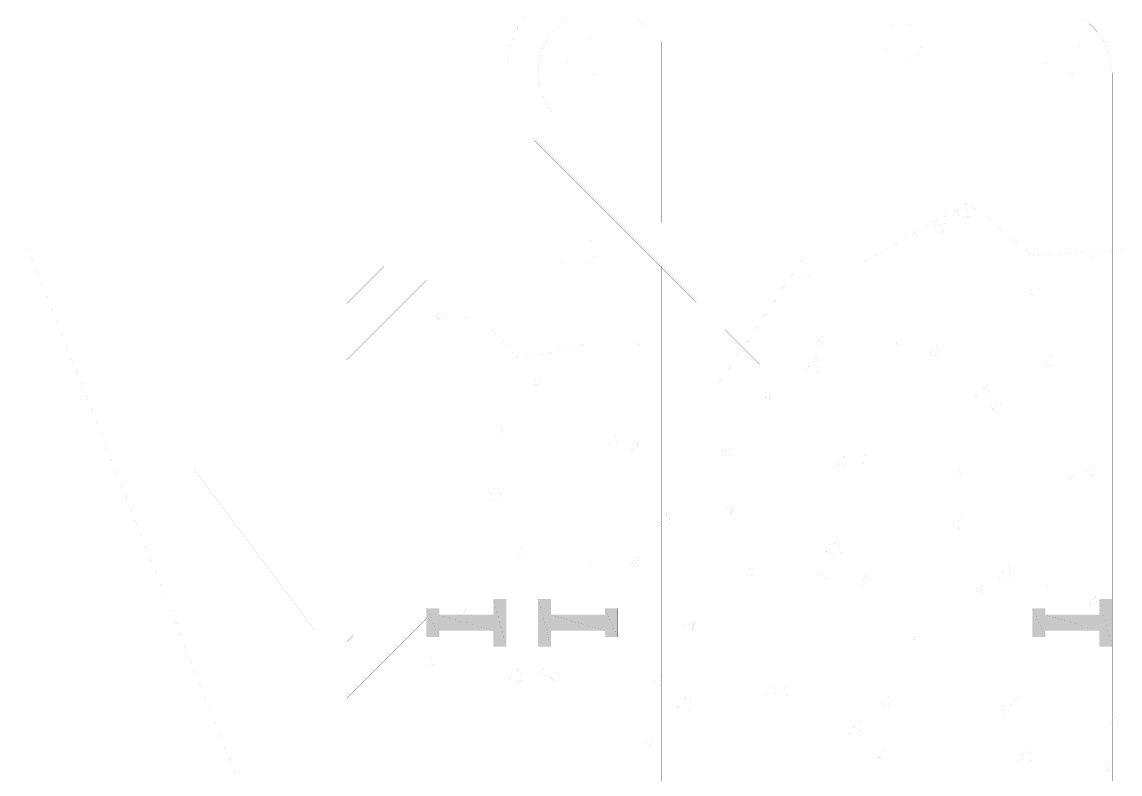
# Model space of a CAD drawing. Header units: millimetres. Extents: x -2171 to 1563, y -1758 to -1505.
# Drawn here: x 1351.681 to 1354.263, y -1613.73 to -1611.962 of the extents above; entities that cross this region are included whole.
import ezdxf

# ---------------------------------------------------------------- set-up
doc = ezdxf.new("R2010")
doc.units = ezdxf.units.MM
doc.layers.add('Tablet', color=7, linetype='Continuous', true_color=0x0180ff)

msp = doc.modelspace()

# ---------------------------------------------------------------- hatches: boundary and pattern name
at = {"layer": 'Tablet'}
for points in [[(1352.8197, -1613.431), (1352.7897, -1613.3185), (1352.7897, -1613.431)], [(1352.8197, -1613.3185), (1352.7897, -1613.3185), (1352.8197, -1613.431)], [(1352.9247, -1613.431), (1352.8947, -1613.3185), (1352.8947, -1613.431)], [(1352.9247, -1613.3185), (1352.8947, -1613.3185), (1352.9247, -1613.431)], [(1354.2447, -1613.431), (1354.2147, -1613.3185), (1354.2147, -1613.431)], [(1354.2447, -1613.3185), (1354.2147, -1613.3185), (1354.2447, -1613.431)], [(1352.6622, -1613.4085), (1352.6322, -1613.341), (1352.6322, -1613.4085)], [(1352.6622, -1613.341), (1352.6322, -1613.341), (1352.6622, -1613.4085)], [(1352.7897, -1613.3935), (1352.6622, -1613.356), (1352.6622, -1613.3935)], [(1352.7897, -1613.356), (1352.6622, -1613.356), (1352.7897, -1613.3935)], [(1353.0522, -1613.3935), (1352.9247, -1613.356), (1352.9247, -1613.3935)], [(1353.0522, -1613.356), (1352.9247, -1613.356), (1353.0522, -1613.3935)], [(1353.0822, -1613.4085), (1353.0522, -1613.341), (1353.0522, -1613.4085)], [(1353.0822, -1613.341), (1353.0522, -1613.341), (1353.0822, -1613.4085)], [(1354.0872, -1613.4085), (1354.0572, -1613.341), (1354.0572, -1613.4085)], [(1354.0872, -1613.341), (1354.0572, -1613.341), (1354.0872, -1613.4085)], [(1354.2147, -1613.3935), (1354.0872, -1613.356), (1354.0872, -1613.3935)], [(1354.2147, -1613.356), (1354.0872, -1613.356), (1354.2147, -1613.3935)]]:
    msp.add_hatch(color=1, dxfattribs=at).paths.add_polyline_path(points)

# ---------------------------------------------------------------- linework, layer by layer
at = {"layer": 'Tablet', "color": 1}
for points in [[(1353.1572, -1611.6685, 0.00006, 0.00006, 0), (1352.6322, -1611.6685, 0.00006, 0.00006, 0), (1352.6322, -1614.2935, 0.00006, 0.00006, 0), (1350.3822, -1614.2935, 0.00006, 0.00006, 0), (1350.3822, -1615.4185, 0.00006, 0.00006, 0), (1353.1572, -1615.4185, 0.00006, 0.00006, 0), (1353.6072, -1615.4185, 0.00006, 0.00006, 0), (1356.7572, -1615.4185, 0.00006, 0.00006, 0), (1356.7572, -1614.2935, 0.00006, 0.00006, 0), (1354.5072, -1614.2935, 0.00006, 0.00006, 0), (1354.5072, -1611.6685, 0.00006, 0.00006, 0), (1353.6072, -1611.6685, 0.00006, 0.00006, 0)], [(1352.8197, -1613.3185, 0.000075, 0.000075, 0), (1352.7897, -1613.3185, 0.000075, 0.000075, 0), (1352.8197, -1613.431, 0.000075, 0.000075, 0)], [(1352.9247, -1613.3185, 0.000075, 0.000075, 0), (1352.8947, -1613.3185, 0.000075, 0.000075, 0), (1352.9247, -1613.431, 0.000075, 0.000075, 0)], [(1354.2447, -1613.3185, 0.000075, 0.000075, 0), (1354.2147, -1613.3185, 0.000075, 0.000075, 0), (1354.2447, -1613.431, 0.000075, 0.000075, 0)], [(1352.6622, -1613.341, 0.000075, 0.000075, 0), (1352.6322, -1613.341, 0.000075, 0.000075, 0), (1352.6622, -1613.4085, 0.000075, 0.000075, 0)], [(1352.7897, -1613.356, 0.000075, 0.000075, 0), (1352.6622, -1613.356, 0.000075, 0.000075, 0), (1352.7897, -1613.3935, 0.000075, 0.000075, 0)], [(1353.0522, -1613.356, 0.000075, 0.000075, 0), (1352.9247, -1613.356, 0.000075, 0.000075, 0), (1353.0522, -1613.3935, 0.000075, 0.000075, 0)], [(1353.0822, -1613.341, 0.000075, 0.000075, 0), (1353.0522, -1613.341, 0.000075, 0.000075, 0), (1353.0822, -1613.4085, 0.000075, 0.000075, 0)], [(1354.0872, -1613.341, 0.000075, 0.000075, 0), (1354.0572, -1613.341, 0.000075, 0.000075, 0), (1354.0872, -1613.4085, 0.000075, 0.000075, 0)], [(1354.2147, -1613.356, 0.000075, 0.000075, 0), (1354.0872, -1613.356, 0.000075, 0.000075, 0), (1354.2147, -1613.3935, 0.000075, 0.000075, 0)]]:
    msp.add_lwpolyline(points, format="xyseb", dxfattribs=at)
for points in [[(1352.4447, -1614.2935, 0.00006, 0.00006, 0), (1352.4447, -1611.6685, 0.00006, 0.00006, 0), (1352.6322, -1611.6685, 0.00006, 0.00006, 0), (1352.6322, -1614.2935, 0.00006, 0.00006, 0)], [(1352.8197, -1613.431, 0.000075, 0.000075, 0), (1352.7897, -1613.3185, 0.000075, 0.000075, 0), (1352.7897, -1613.431, 0.000075, 0.000075, 0)], [(1352.9247, -1613.431, 0.000075, 0.000075, 0), (1352.8947, -1613.3185, 0.000075, 0.000075, 0), (1352.8947, -1613.431, 0.000075, 0.000075, 0)], [(1354.2447, -1613.431, 0.000075, 0.000075, 0), (1354.2147, -1613.3185, 0.000075, 0.000075, 0), (1354.2147, -1613.431, 0.000075, 0.000075, 0)], [(1352.6622, -1613.4085, 0.000075, 0.000075, 0), (1352.6322, -1613.341, 0.000075, 0.000075, 0), (1352.6322, -1613.4085, 0.000075, 0.000075, 0)], [(1352.7897, -1613.3935, 0.000075, 0.000075, 0), (1352.6622, -1613.356, 0.000075, 0.000075, 0), (1352.6622, -1613.3935, 0.000075, 0.000075, 0)], [(1353.0522, -1613.3935, 0.000075, 0.000075, 0), (1352.9247, -1613.356, 0.000075, 0.000075, 0), (1352.9247, -1613.3935, 0.000075, 0.000075, 0)], [(1353.0822, -1613.4085, 0.000075, 0.000075, 0), (1353.0522, -1613.341, 0.000075, 0.000075, 0), (1353.0522, -1613.4085, 0.000075, 0.000075, 0)], [(1354.0872, -1613.4085, 0.000075, 0.000075, 0), (1354.0572, -1613.341, 0.000075, 0.000075, 0), (1354.0572, -1613.4085, 0.000075, 0.000075, 0)], [(1354.2147, -1613.3935, 0.000075, 0.000075, 0), (1354.0872, -1613.356, 0.000075, 0.000075, 0), (1354.0872, -1613.3935, 0.000075, 0.000075, 0)]]:
    msp.add_lwpolyline(points, format="xyseb", close=True, dxfattribs=at)
at = {"layer": 'Tablet', "color": 9}
for points in [[(1352.6322, -1611.9063, 0.000045, 0.000045, 0), (1352.4447, -1612.0938, 0.000045, 0.000045, 0)], [(1352.6322, -1612.0389, 0.000045, 0.000045, 0), (1352.4447, -1612.2264, 0.000045, 0.000045, 0)], [(1352.6322, -1612.1715, 0.000045, 0.000045, 0), (1352.4447, -1612.359, 0.000045, 0.000045, 0)], [(1352.6322, -1612.3041, 0.000045, 0.000045, 0), (1352.4447, -1612.4916, 0.000045, 0.000045, 0)], [(1352.6322, -1612.4367, 0.000045, 0.000045, 0), (1352.4447, -1612.6242, 0.000045, 0.000045, 0)], [(1352.6322, -1612.5692, 0.000045, 0.000045, 0), (1352.4447, -1612.7567, 0.000045, 0.000045, 0)], [(1352.6322, -1612.7018, 0.000045, 0.000045, 0), (1352.4447, -1612.8893, 0.000045, 0.000045, 0)], [(1352.6322, -1612.8344, 0.000045, 0.000045, 0), (1352.4447, -1613.0219, 0.000045, 0.000045, 0)], [(1352.6322, -1612.967, 0.000045, 0.000045, 0), (1352.4447, -1613.1545, 0.000045, 0.000045, 0)], [(1352.6322, -1613.0996, 0.000045, 0.000045, 0), (1352.4447, -1613.2871, 0.000045, 0.000045, 0)], [(1352.6322, -1613.2322, 0.000045, 0.000045, 0), (1352.4447, -1613.4197, 0.000045, 0.000045, 0)], [(1352.6322, -1613.3647, 0.000045, 0.000045, 0), (1352.4447, -1613.5522, 0.000045, 0.000045, 0)], [(1352.6322, -1613.4973, 0.000045, 0.000045, 0), (1352.4447, -1613.6848, 0.000045, 0.000045, 0)], [(1352.6322, -1613.6299, 0.000045, 0.000045, 0), (1352.4447, -1613.8174, 0.000045, 0.000045, 0)]]:
    msp.add_lwpolyline(points, format="xyseb", dxfattribs=at)
at = {"layer": 'Tablet', "color": 7}
for points in [[(1352.8763, -1611.9318, 0.00006, 0.00006, 0), (1352.8521, -1611.9646, 0.00006, 0.00006, 0), (1352.8343, -1612.0012, 0.00006, 0.00006, 0), (1352.8234, -1612.0404, 0.00006, 0.00006, 0), (1352.8197, -1612.081, 0.00006, 0.00006, 0), (1352.8197, -1615.006, 0.00006, 0.00006, 0), (1352.8231, -1615.0451, 0.00006, 0.00006, 0), (1352.8333, -1615.0829, 0.00006, 0.00006, 0), (1352.8498, -1615.1185, 0.00006, 0.00006, 0), (1352.8723, -1615.1506, 0.00006, 0.00006, 0), (1352.9001, -1615.1783, 0.00006, 0.00006, 0), (1352.9322, -1615.2008, 0.00006, 0.00006, 0), (1352.9677, -1615.2174, 0.00006, 0.00006, 0), (1353.0056, -1615.2276, 0.00006, 0.00006, 0), (1353.0447, -1615.231, 0.00006, 0.00006, 0), (1354.0947, -1615.231, 0.00006, 0.00006, 0), (1354.1338, -1615.2276, 0.00006, 0.00006, 0), (1354.1716, -1615.2174, 0.00006, 0.00006, 0), (1354.2072, -1615.2008, 0.00006, 0.00006, 0), (1354.2393, -1615.1783, 0.00006, 0.00006, 0), (1354.267, -1615.1506, 0.00006, 0.00006, 0)], [(1353.128, -1611.9563, 0.00006, 0.00006, 0), (1353.1508, -1611.9749, 0.00006, 0.00006, 0), (1353.6811, -1612.5053, 0.00006, 0.00006, 0), (1353.7341, -1612.4522, 0.00006, 0.00006, 0), (1353.2038, -1611.9219, 0.00006, 0.00006, 0)], [(1353.5642, -1611.931, 0.00006, 0.00006, 0), (1353.5642, -1612.2823, 0.00006, 0.00006, 0)], [(1352.8947, -1615.006, 0.00006, 0.00006, 0), (1352.8947, -1612.081, 0.00006, 0.00006, 0), (1352.8976, -1612.0517, 0.00006, 0.00006, 0), (1352.9061, -1612.0236, 0.00006, 0.00006, 0), (1352.92, -1611.9977, 0.00006, 0.00006, 0), (1352.9386, -1611.9749, 0.00006, 0.00006, 0), (1352.9613, -1611.9563, 0.00006, 0.00006, 0)], [(1354.1697, -1611.9511, 0.00006, 0.00006, 0), (1354.1911, -1611.9661, 0.00006, 0.00006, 0), (1354.2096, -1611.9846, 0.00006, 0.00006, 0), (1354.2246, -1612.006, 0.00006, 0.00006, 0), (1354.2356, -1612.0297, 0.00006, 0.00006, 0), (1354.2424, -1612.0549, 0.00006, 0.00006, 0), (1354.2447, -1612.081, 0.00006, 0.00006, 0), (1354.2447, -1615.006, 0.00006, 0.00006, 0)], [(1353.1572, -1613.8177, 0.00006, 0.00006, 0), (1353.1572, -1612.5084, 0.00006, 0.00006, 0), (1353.4159, -1612.7672, 0.00006, 0.00006, 0), (1353.4689, -1612.7141, 0.00006, 0.00006, 0), (1353.1572, -1612.4024, 0.00006, 0.00006, 0), (1353.1572, -1611.9781, 0.00006, 0.00006, 0), (1353.6072, -1612.4281, 0.00006, 0.00006, 0), (1353.6072, -1613.8177, 0.00006, 0.00006, 0)], [(1353.1572, -1612.4056, 0.00006, 0.00006, 0), (1353.1572, -1611.9814, 0.00006, 0.00006, 0)], [(1353.1849, -1612.4334, 0.00006, 0.00006, 0), (1353.1849, -1612.0091, 0.00006, 0.00006, 0)], [(1353.2322, -1612.4774, 0.00006, 0.00006, 0), (1353.2322, -1612.0531, 0.00006, 0.00006, 0)], [(1352.8856, -1612.2401, 0.00006, 0.00006, 0), (1353.4159, -1612.7704, 0.00006, 0.00006, 0), (1353.4689, -1612.7174, 0.00006, 0.00006, 0), (1352.9386, -1612.1871, 0.00006, 0.00006, 0), (1352.9233, -1612.1692, 0.00006, 0.00006, 0), (1352.911, -1612.1491, 0.00006, 0.00006, 0), (1352.902, -1612.1273, 0.00006, 0.00006, 0), (1352.8965, -1612.1045, 0.00006, 0.00006, 0), (1352.8947, -1612.081, 0.00006, 0.00006, 0), (1352.8947, -1612.2492, 0.00006, 0.00006, 0)], [(1353.5642, -1612.3851, 0.00006, 0.00006, 0), (1353.5642, -1613.7089, 0.00006, 0.00006, 0)], [(1353.3822, -1614, 0.00006, 0.00006, 0), (1353.3672, -1614, 0.00006, 0.00006, 0), (1353.3355, -1613.9972, 0.00006, 0.00006, 0), (1353.3049, -1613.989, 0.00006, 0.00006, 0), (1353.2761, -1613.9756, 0.00006, 0.00006, 0), (1353.25, -1613.9573, 0.00006, 0.00006, 0), (1353.2276, -1613.9349, 0.00006, 0.00006, 0), (1353.2094, -1613.9089, 0.00006, 0.00006, 0), (1353.1959, -1613.8801, 0.00006, 0.00006, 0), (1353.1877, -1613.8494, 0.00006, 0.00006, 0), (1353.1849, -1613.8177, 0.00006, 0.00006, 0), (1353.1849, -1612.5362, 0.00006, 0.00006, 0)], [(1353.3822, -1613.9527, 0.00006, 0.00006, 0), (1353.3672, -1613.9527, 0.00006, 0.00006, 0), (1353.3408, -1613.9501, 0.00006, 0.00006, 0), (1353.3155, -1613.9425, 0.00006, 0.00006, 0), (1353.2922, -1613.93, 0.00006, 0.00006, 0), (1353.2717, -1613.9132, 0.00006, 0.00006, 0), (1353.2549, -1613.8927, 0.00006, 0.00006, 0), (1353.2425, -1613.8694, 0.00006, 0.00006, 0), (1353.2348, -1613.8441, 0.00006, 0.00006, 0), (1353.2322, -1613.8177, 0.00006, 0.00006, 0), (1353.2322, -1612.5834, 0.00006, 0.00006, 0)], [(1352.7897, -1613.341, 0.00006, 0.00006, 0), (1352.6622, -1613.341, 0.00006, 0.00006, 0)], [(1352.9247, -1613.341, 0.00006, 0.00006, 0), (1353.0522, -1613.341, 0.00006, 0.00006, 0)], [(1354.2147, -1613.341, 0.00006, 0.00006, 0), (1354.0872, -1613.341, 0.00006, 0.00006, 0)], [(1352.7897, -1613.4085, 0.00006, 0.00006, 0), (1352.6622, -1613.4085, 0.00006, 0.00006, 0)], [(1352.9247, -1613.4085, 0.00006, 0.00006, 0), (1353.0522, -1613.4085, 0.00006, 0.00006, 0)], [(1354.2147, -1613.4085, 0.00006, 0.00006, 0), (1354.0872, -1613.4085, 0.00006, 0.00006, 0)]]:
    msp.add_lwpolyline(points, format="xyseb", dxfattribs=at)
for points in [[(1353.2129, -1611.9277, 0.00006, 0.00006, 0), (1353.6072, -1611.9277, 0.00006, 0.00006, 0), (1353.6072, -1612.322, 0.00006, 0.00006, 0)], [(1353.7065, -1612.0078, 0.000009, 0.000009, 0), (1353.7073, -1611.9991, 0.000009, 0.000009, 0), (1353.7099, -1611.9906, 0.000009, 0.000009, 0), (1353.7141, -1611.9828, 0.000009, 0.000009, 0), (1353.7197, -1611.976, 0.000009, 0.000009, 0), (1353.7265, -1611.9704, 0.000009, 0.000009, 0), (1353.7343, -1611.9663, 0.000009, 0.000009, 0), (1353.7427, -1611.9637, 0.000009, 0.000009, 0), (1353.7515, -1611.9628, 0.000009, 0.000009, 0), (1353.7603, -1611.9637, 0.000009, 0.000009, 0), (1353.7687, -1611.9663, 0.000009, 0.000009, 0), (1353.7765, -1611.9704, 0.000009, 0.000009, 0), (1353.7833, -1611.976, 0.000009, 0.000009, 0), (1353.7889, -1611.9828, 0.000009, 0.000009, 0), (1353.7931, -1611.9906, 0.000009, 0.000009, 0), (1353.7956, -1611.9991, 0.000009, 0.000009, 0), (1353.7965, -1612.0078, 0.000009, 0.000009, 0), (1353.7956, -1612.0166, 0.000009, 0.000009, 0), (1353.7931, -1612.0251, 0.000009, 0.000009, 0), (1353.7889, -1612.0328, 0.000009, 0.000009, 0), (1353.7833, -1612.0397, 0.000009, 0.000009, 0), (1353.7765, -1612.0453, 0.000009, 0.000009, 0), (1353.7687, -1612.0494, 0.000009, 0.000009, 0), (1353.7603, -1612.052, 0.000009, 0.000009, 0), (1353.7515, -1612.0528, 0.000009, 0.000009, 0), (1353.7427, -1612.052, 0.000009, 0.000009, 0), (1353.7343, -1612.0494, 0.000009, 0.000009, 0), (1353.7265, -1612.0453, 0.000009, 0.000009, 0), (1353.7197, -1612.0397, 0.000009, 0.000009, 0), (1353.7141, -1612.0328, 0.000009, 0.000009, 0), (1353.7099, -1612.0251, 0.000009, 0.000009, 0), (1353.7073, -1612.0166, 0.000009, 0.000009, 0), (1353.7065, -1612.0078, 0.000009, 0.000009, 0)], [(1352.9622, -1612.0435, 0.000009, 0.000009, 0), (1352.963, -1612.0347, 0.000009, 0.000009, 0), (1352.9656, -1612.0263, 0.000009, 0.000009, 0), (1352.9698, -1612.0185, 0.000009, 0.000009, 0), (1352.9754, -1612.0117, 0.000009, 0.000009, 0), (1352.9822, -1612.0061, 0.000009, 0.000009, 0), (1352.99, -1612.0019, 0.000009, 0.000009, 0), (1352.9984, -1611.9994, 0.000009, 0.000009, 0), (1353.0072, -1611.9985, 0.000009, 0.000009, 0), (1353.016, -1611.9994, 0.000009, 0.000009, 0), (1353.0244, -1612.0019, 0.000009, 0.000009, 0), (1353.0322, -1612.0061, 0.000009, 0.000009, 0), (1353.039, -1612.0117, 0.000009, 0.000009, 0), (1353.0446, -1612.0185, 0.000009, 0.000009, 0), (1353.0488, -1612.0263, 0.000009, 0.000009, 0), (1353.0513, -1612.0347, 0.000009, 0.000009, 0), (1353.0522, -1612.0435, 0.000009, 0.000009, 0), (1353.0513, -1612.0523, 0.000009, 0.000009, 0), (1353.0488, -1612.0607, 0.000009, 0.000009, 0), (1353.0446, -1612.0685, 0.000009, 0.000009, 0), (1353.039, -1612.0753, 0.000009, 0.000009, 0), (1353.0322, -1612.0809, 0.000009, 0.000009, 0), (1353.0244, -1612.0851, 0.000009, 0.000009, 0), (1353.016, -1612.0876, 0.000009, 0.000009, 0), (1353.0072, -1612.0885, 0.000009, 0.000009, 0), (1352.9984, -1612.0876, 0.000009, 0.000009, 0), (1352.99, -1612.0851, 0.000009, 0.000009, 0), (1352.9822, -1612.0809, 0.000009, 0.000009, 0), (1352.9754, -1612.0753, 0.000009, 0.000009, 0), (1352.9698, -1612.0685, 0.000009, 0.000009, 0), (1352.9656, -1612.0607, 0.000009, 0.000009, 0), (1352.963, -1612.0523, 0.000009, 0.000009, 0), (1352.9622, -1612.0435, 0.000009, 0.000009, 0)], [(1354.0872, -1612.0435, 0.000009, 0.000009, 0), (1354.088, -1612.0347, 0.000009, 0.000009, 0), (1354.0906, -1612.0263, 0.000009, 0.000009, 0), (1354.0948, -1612.0185, 0.000009, 0.000009, 0), (1354.1004, -1612.0117, 0.000009, 0.000009, 0), (1354.1072, -1612.0061, 0.000009, 0.000009, 0), (1354.115, -1612.0019, 0.000009, 0.000009, 0), (1354.1234, -1611.9994, 0.000009, 0.000009, 0), (1354.1322, -1611.9985, 0.000009, 0.000009, 0), (1354.141, -1611.9994, 0.000009, 0.000009, 0), (1354.1494, -1612.0019, 0.000009, 0.000009, 0), (1354.1572, -1612.0061, 0.000009, 0.000009, 0), (1354.164, -1612.0117, 0.000009, 0.000009, 0), (1354.1696, -1612.0185, 0.000009, 0.000009, 0), (1354.1738, -1612.0263, 0.000009, 0.000009, 0), (1354.1763, -1612.0347, 0.000009, 0.000009, 0), (1354.1772, -1612.0435, 0.000009, 0.000009, 0), (1354.1763, -1612.0523, 0.000009, 0.000009, 0), (1354.1738, -1612.0607, 0.000009, 0.000009, 0), (1354.1696, -1612.0685, 0.000009, 0.000009, 0), (1354.164, -1612.0753, 0.000009, 0.000009, 0), (1354.1572, -1612.0809, 0.000009, 0.000009, 0), (1354.1494, -1612.0851, 0.000009, 0.000009, 0), (1354.141, -1612.0876, 0.000009, 0.000009, 0), (1354.1322, -1612.0885, 0.000009, 0.000009, 0), (1354.1234, -1612.0876, 0.000009, 0.000009, 0), (1354.115, -1612.0851, 0.000009, 0.000009, 0), (1354.1072, -1612.0809, 0.000009, 0.000009, 0), (1354.1004, -1612.0753, 0.000009, 0.000009, 0), (1354.0948, -1612.0685, 0.000009, 0.000009, 0), (1354.0906, -1612.0607, 0.000009, 0.000009, 0), (1354.088, -1612.0523, 0.000009, 0.000009, 0), (1354.0872, -1612.0435, 0.000009, 0.000009, 0)], [(1352.9372, -1612.4975, 0.000009, 0.000009, 0), (1352.9381, -1612.4888, 0.000009, 0.000009, 0), (1352.9407, -1612.4803, 0.000009, 0.000009, 0), (1352.9448, -1612.4725, 0.000009, 0.000009, 0), (1352.9504, -1612.4657, 0.000009, 0.000009, 0), (1352.9572, -1612.4601, 0.000009, 0.000009, 0), (1352.965, -1612.456, 0.000009, 0.000009, 0), (1352.9735, -1612.4534, 0.000009, 0.000009, 0), (1352.9822, -1612.4525, 0.000009, 0.000009, 0), (1352.991, -1612.4534, 0.000009, 0.000009, 0), (1352.9995, -1612.456, 0.000009, 0.000009, 0), (1353.0072, -1612.4601, 0.000009, 0.000009, 0), (1353.0141, -1612.4657, 0.000009, 0.000009, 0), (1353.0197, -1612.4725, 0.000009, 0.000009, 0), (1353.0238, -1612.4803, 0.000009, 0.000009, 0), (1353.0264, -1612.4888, 0.000009, 0.000009, 0), (1353.0272, -1612.4975, 0.000009, 0.000009, 0), (1353.0264, -1612.5063, 0.000009, 0.000009, 0), (1353.0238, -1612.5148, 0.000009, 0.000009, 0), (1353.0197, -1612.5225, 0.000009, 0.000009, 0), (1353.0141, -1612.5294, 0.000009, 0.000009, 0), (1353.0072, -1612.535, 0.000009, 0.000009, 0), (1352.9995, -1612.5391, 0.000009, 0.000009, 0), (1352.991, -1612.5417, 0.000009, 0.000009, 0), (1352.9822, -1612.5425, 0.000009, 0.000009, 0), (1352.9735, -1612.5417, 0.000009, 0.000009, 0), (1352.965, -1612.5391, 0.000009, 0.000009, 0), (1352.9572, -1612.535, 0.000009, 0.000009, 0), (1352.9504, -1612.5294, 0.000009, 0.000009, 0), (1352.9448, -1612.5225, 0.000009, 0.000009, 0), (1352.9407, -1612.5148, 0.000009, 0.000009, 0), (1352.9381, -1612.5063, 0.000009, 0.000009, 0), (1352.9372, -1612.4975, 0.000009, 0.000009, 0)], [(1354.1094, -1612.4975, 0.000009, 0.000009, 0), (1354.1102, -1612.4888, 0.000009, 0.000009, 0), (1354.1128, -1612.4803, 0.000009, 0.000009, 0), (1354.1169, -1612.4725, 0.000009, 0.000009, 0), (1354.1225, -1612.4657, 0.000009, 0.000009, 0), (1354.1294, -1612.4601, 0.000009, 0.000009, 0), (1354.1371, -1612.456, 0.000009, 0.000009, 0), (1354.1456, -1612.4534, 0.000009, 0.000009, 0), (1354.1544, -1612.4525, 0.000009, 0.000009, 0), (1354.1631, -1612.4534, 0.000009, 0.000009, 0), (1354.1716, -1612.456, 0.000009, 0.000009, 0), (1354.1794, -1612.4601, 0.000009, 0.000009, 0), (1354.1862, -1612.4657, 0.000009, 0.000009, 0), (1354.1918, -1612.4725, 0.000009, 0.000009, 0), (1354.1959, -1612.4803, 0.000009, 0.000009, 0), (1354.1985, -1612.4888, 0.000009, 0.000009, 0), (1354.1994, -1612.4975, 0.000009, 0.000009, 0), (1354.1985, -1612.5063, 0.000009, 0.000009, 0), (1354.1959, -1612.5148, 0.000009, 0.000009, 0), (1354.1918, -1612.5225, 0.000009, 0.000009, 0), (1354.1862, -1612.5294, 0.000009, 0.000009, 0), (1354.1794, -1612.535, 0.000009, 0.000009, 0), (1354.1716, -1612.5391, 0.000009, 0.000009, 0), (1354.1631, -1612.5417, 0.000009, 0.000009, 0), (1354.1544, -1612.5425, 0.000009, 0.000009, 0), (1354.1456, -1612.5417, 0.000009, 0.000009, 0), (1354.1371, -1612.5391, 0.000009, 0.000009, 0), (1354.1294, -1612.535, 0.000009, 0.000009, 0), (1354.1225, -1612.5294, 0.000009, 0.000009, 0), (1354.1169, -1612.5225, 0.000009, 0.000009, 0), (1354.1128, -1612.5148, 0.000009, 0.000009, 0), (1354.1102, -1612.5063, 0.000009, 0.000009, 0), (1354.1094, -1612.4975, 0.000009, 0.000009, 0)], [(1352.7897, -1613.3185, 0.00006, 0.00006, 0), (1352.7897, -1613.356, 0.00006, 0.00006, 0), (1352.6622, -1613.356, 0.00006, 0.00006, 0), (1352.6622, -1613.341, 0.00006, 0.00006, 0), (1352.6322, -1613.341, 0.00006, 0.00006, 0), (1352.6322, -1613.4085, 0.00006, 0.00006, 0), (1352.6622, -1613.4085, 0.00006, 0.00006, 0), (1352.6622, -1613.3935, 0.00006, 0.00006, 0), (1352.7897, -1613.3935, 0.00006, 0.00006, 0), (1352.7897, -1613.431, 0.00006, 0.00006, 0), (1352.8197, -1613.431, 0.00006, 0.00006, 0), (1352.8197, -1613.3185, 0.00006, 0.00006, 0)], [(1352.9247, -1613.3185, 0.00006, 0.00006, 0), (1352.9247, -1613.356, 0.00006, 0.00006, 0), (1353.0522, -1613.356, 0.00006, 0.00006, 0), (1353.0522, -1613.341, 0.00006, 0.00006, 0), (1353.0822, -1613.341, 0.00006, 0.00006, 0), (1353.0822, -1613.4085, 0.00006, 0.00006, 0), (1353.0522, -1613.4085, 0.00006, 0.00006, 0), (1353.0522, -1613.3935, 0.00006, 0.00006, 0), (1352.9247, -1613.3935, 0.00006, 0.00006, 0), (1352.9247, -1613.431, 0.00006, 0.00006, 0), (1352.8947, -1613.431, 0.00006, 0.00006, 0), (1352.8947, -1613.3185, 0.00006, 0.00006, 0)], [(1354.2147, -1613.3185, 0.00006, 0.00006, 0), (1354.2147, -1613.356, 0.00006, 0.00006, 0), (1354.0872, -1613.356, 0.00006, 0.00006, 0), (1354.0872, -1613.341, 0.00006, 0.00006, 0), (1354.0572, -1613.341, 0.00006, 0.00006, 0), (1354.0572, -1613.4085, 0.00006, 0.00006, 0), (1354.0872, -1613.4085, 0.00006, 0.00006, 0), (1354.0872, -1613.3935, 0.00006, 0.00006, 0), (1354.2147, -1613.3935, 0.00006, 0.00006, 0), (1354.2147, -1613.431, 0.00006, 0.00006, 0), (1354.2447, -1613.431, 0.00006, 0.00006, 0), (1354.2447, -1613.3185, 0.00006, 0.00006, 0)]]:
    msp.add_lwpolyline(points, format="xyseb", close=True, dxfattribs=at)
at = {"layer": 'Tablet', "color": 8}
for points in [[(1354.2822, -1612.4977, 0.000045, 0.000045, 0), (1354.0572, -1612.5121, 0.000045, 0.000045, 0), (1353.9072, -1612.3865, 0.000045, 0.000045, 0), (1353.6447, -1612.5352, 0.000045, 0.000045, 0), (1353.5322, -1612.4977, 0.000045, 0.000045, 0), (1353.3072, -1612.831, 0.000045, 0.000045, 0), (1353.0822, -1612.681, 0.000045, 0.000045, 0), (1353.0072, -1612.7185, 0.000045, 0.000045, 0), (1352.8506, -1612.756, 0.000045, 0.000045, 0), (1352.7822, -1612.681, 0.000045, 0.000045, 0), (1352.7072, -1612.6435, 0.000045, 0.000045, 0), (1352.6322, -1612.606, 0.000045, 0.000045, 0), (1352.6322, -1614.2935, 0.000045, 0.000045, 0), (1352.2947, -1614.2935, 0.000045, 0.000045, 0), (1352.2197, -1614.3685, 0.000045, 0.000045, 0), (1352.0322, -1614.406, 0.000045, 0.000045, 0), (1351.9197, -1614.3685, 0.000045, 0.000045, 0), (1351.6197, -1614.481, 0.000045, 0.000045, 0)], [(1353.8927, -1612.3947, 0.000045, 0.000045, 0), (1353.8729, -1612.4154, 0.000045, 0.000045, 0)], [(1353.9026, -1612.3891, 0.000045, 0.000045, 0), (1353.9063, -1612.4205, 0.000045, 0.000045, 0)], [(1353.9063, -1612.4205, 0.000045, 0.000045, 0), (1353.8729, -1612.4154, 0.000045, 0.000045, 0)], [(1353.852, -1612.4353, 0.000045, 0.000045, 0), (1353.8257, -1612.4454, 0.000045, 0.000045, 0)], [(1353.8444, -1612.4579, 0.000045, 0.000045, 0), (1353.8257, -1612.4454, 0.000045, 0.000045, 0)], [(1353.852, -1612.4353, 0.000045, 0.000045, 0), (1353.8444, -1612.4579, 0.000045, 0.000045, 0)], [(1353.7845, -1612.4649, 0.000045, 0.000045, 0), (1353.771, -1612.4637, 0.000045, 0.000045, 0)], [(1353.783, -1612.4568, 0.000045, 0.000045, 0), (1353.7845, -1612.4649, 0.000045, 0.000045, 0)], [(1353.5369, -1612.5562, 0.000045, 0.000045, 0), (1353.5106, -1612.5663, 0.000045, 0.000045, 0)], [(1353.5369, -1612.5562, 0.000045, 0.000045, 0), (1353.5293, -1612.5789, 0.000045, 0.000045, 0)], [(1353.5293, -1612.5789, 0.000045, 0.000045, 0), (1353.5106, -1612.5663, 0.000045, 0.000045, 0)], [(1354.0758, -1612.5863, 0.000045, 0.000045, 0), (1354.0496, -1612.5963, 0.000045, 0.000045, 0)], [(1354.0682, -1612.6089, 0.000045, 0.000045, 0), (1354.0496, -1612.5963, 0.000045, 0.000045, 0)], [(1354.0758, -1612.5863, 0.000045, 0.000045, 0), (1354.0682, -1612.6089, 0.000045, 0.000045, 0)], [(1352.6829, -1612.6471, 0.000045, 0.000045, 0), (1352.6566, -1612.6572, 0.000045, 0.000045, 0)], [(1352.6753, -1612.6698, 0.000045, 0.000045, 0), (1352.6566, -1612.6572, 0.000045, 0.000045, 0)], [(1352.6829, -1612.6471, 0.000045, 0.000045, 0), (1352.6753, -1612.6698, 0.000045, 0.000045, 0)], [(1352.7256, -1612.6527, 0.000045, 0.000045, 0), (1352.722, -1612.6565, 0.000045, 0.000045, 0)], [(1352.7383, -1612.6591, 0.000045, 0.000045, 0), (1352.722, -1612.6565, 0.000045, 0.000045, 0)], [(1353.1286, -1612.7119, 0.000045, 0.000045, 0), (1353.1222, -1612.7186, 0.000045, 0.000045, 0)], [(1353.5632, -1612.6999, 0.000045, 0.000045, 0), (1353.5451, -1612.7214, 0.000045, 0.000045, 0)], [(1353.5632, -1612.6999, 0.000045, 0.000045, 0), (1353.5676, -1612.7234, 0.000045, 0.000045, 0)], [(1353.7607, -1612.7072, 0.000045, 0.000045, 0), (1353.7345, -1612.7173, 0.000045, 0.000045, 0)], [(1353.7607, -1612.7072, 0.000045, 0.000045, 0), (1353.7531, -1612.7299, 0.000045, 0.000045, 0)], [(1353.1436, -1612.7219, 0.000045, 0.000045, 0), (1353.1222, -1612.7186, 0.000045, 0.000045, 0)], [(1353.5676, -1612.7234, 0.000045, 0.000045, 0), (1353.5451, -1612.7214, 0.000045, 0.000045, 0)], [(1353.7531, -1612.7299, 0.000045, 0.000045, 0), (1353.7345, -1612.7173, 0.000045, 0.000045, 0)], [(1353.8322, -1612.7234, 0.000045, 0.000045, 0), (1353.8141, -1612.745, 0.000045, 0.000045, 0)], [(1353.8322, -1612.7234, 0.000045, 0.000045, 0), (1353.8365, -1612.7469, 0.000045, 0.000045, 0)], [(1353.5516, -1612.7502, 0.000045, 0.000045, 0), (1353.5224, -1612.7807, 0.000045, 0.000045, 0)], [(1353.5516, -1612.7502, 0.000045, 0.000045, 0), (1353.5558, -1612.7858, 0.000045, 0.000045, 0)], [(1353.8365, -1612.7469, 0.000045, 0.000045, 0), (1353.8141, -1612.745, 0.000045, 0.000045, 0)], [(1354.1012, -1612.747, 0.000045, 0.000045, 0), (1354.0831, -1612.7685, 0.000045, 0.000045, 0)], [(1354.1012, -1612.747, 0.000045, 0.000045, 0), (1354.1055, -1612.7705, 0.000045, 0.000045, 0)], [(1353.5558, -1612.7858, 0.000045, 0.000045, 0), (1353.5224, -1612.7807, 0.000045, 0.000045, 0)], [(1354.1055, -1612.7705, 0.000045, 0.000045, 0), (1354.0831, -1612.7685, 0.000045, 0.000045, 0)], [(1352.9067, -1612.7981, 0.000045, 0.000045, 0), (1352.8805, -1612.8082, 0.000045, 0.000045, 0)], [(1352.8991, -1612.8208, 0.000045, 0.000045, 0), (1352.8805, -1612.8082, 0.000045, 0.000045, 0)], [(1352.9067, -1612.7981, 0.000045, 0.000045, 0), (1352.8991, -1612.8208, 0.000045, 0.000045, 0)], [(1353.9518, -1612.8123, 0.000045, 0.000045, 0), (1353.9226, -1612.8427, 0.000045, 0.000045, 0)], [(1353.9518, -1612.8123, 0.000045, 0.000045, 0), (1353.956, -1612.8479, 0.000045, 0.000045, 0)], [(1353.4456, -1612.8282, 0.000045, 0.000045, 0), (1353.4194, -1612.8382, 0.000045, 0.000045, 0)], [(1353.438, -1612.8508, 0.000045, 0.000045, 0), (1353.4194, -1612.8382, 0.000045, 0.000045, 0)], [(1353.4456, -1612.8282, 0.000045, 0.000045, 0), (1353.438, -1612.8508, 0.000045, 0.000045, 0)], [(1353.956, -1612.8479, 0.000045, 0.000045, 0), (1353.9226, -1612.8427, 0.000045, 0.000045, 0)], [(1353.9846, -1612.8582, 0.000045, 0.000045, 0), (1353.9583, -1612.8683, 0.000045, 0.000045, 0)], [(1353.977, -1612.8809, 0.000045, 0.000045, 0), (1353.9583, -1612.8683, 0.000045, 0.000045, 0)], [(1353.9846, -1612.8582, 0.000045, 0.000045, 0), (1353.977, -1612.8808, 0.000045, 0.000045, 0)], [(1352.8083, -1612.9114, 0.000045, 0.000045, 0), (1352.7903, -1612.9329, 0.000045, 0.000045, 0)], [(1352.8083, -1612.9114, 0.000045, 0.000045, 0), (1352.8127, -1612.9349, 0.000045, 0.000045, 0)], [(1352.8127, -1612.9349, 0.000045, 0.000045, 0), (1352.7903, -1612.9329, 0.000045, 0.000045, 0)], [(1353.0773, -1612.9349, 0.000045, 0.000045, 0), (1353.0592, -1612.9565, 0.000045, 0.000045, 0)], [(1353.0773, -1612.9349, 0.000045, 0.000045, 0), (1353.0817, -1612.9584, 0.000045, 0.000045, 0)], [(1353.0816, -1612.9584, 0.000045, 0.000045, 0), (1353.0592, -1612.9565, 0.000045, 0.000045, 0)], [(1353.1306, -1612.9491, 0.000045, 0.000045, 0), (1353.1043, -1612.9592, 0.000045, 0.000045, 0)], [(1353.123, -1612.9718, 0.000045, 0.000045, 0), (1353.1043, -1612.9592, 0.000045, 0.000045, 0)], [(1353.1306, -1612.9491, 0.000045, 0.000045, 0), (1353.123, -1612.9718, 0.000045, 0.000045, 0)], [(1353.3463, -1612.9584, 0.000045, 0.000045, 0), (1353.3282, -1612.98, 0.000045, 0.000045, 0)], [(1353.3463, -1612.9584, 0.000045, 0.000045, 0), (1353.3506, -1612.9819, 0.000045, 0.000045, 0)], [(1353.3506, -1612.9819, 0.000045, 0.000045, 0), (1353.3282, -1612.98, 0.000045, 0.000045, 0)], [(1353.6153, -1612.982, 0.000045, 0.000045, 0), (1353.5972, -1613.0035, 0.000045, 0.000045, 0)], [(1353.6153, -1612.982, 0.000045, 0.000045, 0), (1353.6196, -1613.0055, 0.000045, 0.000045, 0)], [(1353.6695, -1612.9791, 0.000045, 0.000045, 0), (1353.6432, -1612.9892, 0.000045, 0.000045, 0)], [(1353.6619, -1613.0018, 0.000045, 0.000045, 0), (1353.6432, -1612.9892, 0.000045, 0.000045, 0)], [(1353.6695, -1612.9791, 0.000045, 0.000045, 0), (1353.6619, -1613.0018, 0.000045, 0.000045, 0)], [(1353.6196, -1613.0055, 0.000045, 0.000045, 0), (1353.5972, -1613.0035, 0.000045, 0.000045, 0)], [(1353.8842, -1613.0055, 0.000045, 0.000045, 0), (1353.8662, -1613.0271, 0.000045, 0.000045, 0)], [(1353.8842, -1613.0055, 0.000045, 0.000045, 0), (1353.8886, -1613.029, 0.000045, 0.000045, 0)], [(1354.2084, -1613.0092, 0.000045, 0.000045, 0), (1354.1821, -1613.0193, 0.000045, 0.000045, 0)], [(1354.2008, -1613.0318, 0.000045, 0.000045, 0), (1354.1821, -1613.0193, 0.000045, 0.000045, 0)], [(1354.2084, -1613.0092, 0.000045, 0.000045, 0), (1354.2008, -1613.0318, 0.000045, 0.000045, 0)], [(1353.8886, -1613.029, 0.000045, 0.000045, 0), (1353.8662, -1613.0271, 0.000045, 0.000045, 0)], [(1354.1532, -1613.029, 0.000045, 0.000045, 0), (1354.1351, -1613.0506, 0.000045, 0.000045, 0)], [(1354.1532, -1613.029, 0.000045, 0.000045, 0), (1354.1575, -1613.0525, 0.000045, 0.000045, 0)], [(1352.8009, -1613.0535, 0.000045, 0.000045, 0), (1352.7717, -1613.0839, 0.000045, 0.000045, 0)], [(1352.8155, -1613.0701, 0.000045, 0.000045, 0), (1352.7892, -1613.0801, 0.000045, 0.000045, 0)], [(1352.8009, -1613.0534, 0.000045, 0.000045, 0), (1352.8051, -1613.0891, 0.000045, 0.000045, 0)], [(1352.8155, -1613.0701, 0.000045, 0.000045, 0), (1352.8079, -1613.0927, 0.000045, 0.000045, 0)], [(1354.1575, -1613.0525, 0.000045, 0.000045, 0), (1354.1351, -1613.0506, 0.000045, 0.000045, 0)], [(1352.805, -1613.0891, 0.000045, 0.000045, 0), (1352.7717, -1613.0839, 0.000045, 0.000045, 0)], [(1352.8079, -1613.0927, 0.000045, 0.000045, 0), (1352.7892, -1613.0801, 0.000045, 0.000045, 0)], [(1353.3544, -1613.1001, 0.000045, 0.000045, 0), (1353.3281, -1613.1102, 0.000045, 0.000045, 0)], [(1353.3544, -1613.1001, 0.000045, 0.000045, 0), (1353.3468, -1613.1227, 0.000045, 0.000045, 0)], [(1353.2011, -1613.1155, 0.000045, 0.000045, 0), (1353.1719, -1613.146, 0.000045, 0.000045, 0)], [(1353.2011, -1613.1155, 0.000045, 0.000045, 0), (1353.2053, -1613.1511, 0.000045, 0.000045, 0)], [(1353.3468, -1613.1227, 0.000045, 0.000045, 0), (1353.3281, -1613.1102, 0.000045, 0.000045, 0)], [(1353.2053, -1613.1511, 0.000045, 0.000045, 0), (1353.1719, -1613.146, 0.000045, 0.000045, 0)], [(1353.8933, -1613.1301, 0.000045, 0.000045, 0), (1353.8671, -1613.1402, 0.000045, 0.000045, 0)], [(1353.8857, -1613.1528, 0.000045, 0.000045, 0), (1353.8671, -1613.1402, 0.000045, 0.000045, 0)], [(1353.8933, -1613.1301, 0.000045, 0.000045, 0), (1353.8857, -1613.1528, 0.000045, 0.000045, 0)], [(1353.6013, -1613.1776, 0.000045, 0.000045, 0), (1353.5721, -1613.208, 0.000045, 0.000045, 0)], [(1353.6013, -1613.1776, 0.000045, 0.000045, 0), (1353.6055, -1613.2132, 0.000045, 0.000045, 0)], [(1352.8604, -1613.1935, 0.000045, 0.000045, 0), (1352.8423, -1613.215, 0.000045, 0.000045, 0)], [(1352.8604, -1613.1934, 0.000045, 0.000045, 0), (1352.8647, -1613.217, 0.000045, 0.000045, 0)], [(1352.8647, -1613.217, 0.000045, 0.000045, 0), (1352.8423, -1613.215, 0.000045, 0.000045, 0)], [(1353.0393, -1613.221, 0.000045, 0.000045, 0), (1353.0131, -1613.2311, 0.000045, 0.000045, 0)], [(1353.0393, -1613.221, 0.000045, 0.000045, 0), (1353.0317, -1613.2437, 0.000045, 0.000045, 0)], [(1353.1293, -1613.217, 0.000045, 0.000045, 0), (1353.1113, -1613.2385, 0.000045, 0.000045, 0)], [(1353.1294, -1613.217, 0.000045, 0.000045, 0), (1353.1337, -1613.2405, 0.000045, 0.000045, 0)], [(1353.6055, -1613.2132, 0.000045, 0.000045, 0), (1353.5721, -1613.208, 0.000045, 0.000045, 0)], [(1353.0317, -1613.2437, 0.000045, 0.000045, 0), (1353.0131, -1613.2311, 0.000045, 0.000045, 0)], [(1353.1337, -1613.2405, 0.000045, 0.000045, 0), (1353.1113, -1613.2385, 0.000045, 0.000045, 0)], [(1353.3983, -1613.2405, 0.000045, 0.000045, 0), (1353.3802, -1613.2621, 0.000045, 0.000045, 0)], [(1353.3983, -1613.2405, 0.000045, 0.000045, 0), (1353.4027, -1613.264, 0.000045, 0.000045, 0)], [(1353.5782, -1613.2511, 0.000045, 0.000045, 0), (1353.552, -1613.2611, 0.000045, 0.000045, 0)], [(1353.5782, -1613.2511, 0.000045, 0.000045, 0), (1353.5706, -1613.2737, 0.000045, 0.000045, 0)], [(1354.0015, -1613.2397, 0.000045, 0.000045, 0), (1353.9723, -1613.2701, 0.000045, 0.000045, 0)], [(1354.0016, -1613.2397, 0.000045, 0.000045, 0), (1354.0057, -1613.2753, 0.000045, 0.000045, 0)], [(1353.4027, -1613.264, 0.000045, 0.000045, 0), (1353.3802, -1613.2621, 0.000045, 0.000045, 0)], [(1353.5706, -1613.2737, 0.000045, 0.000045, 0), (1353.552, -1613.2611, 0.000045, 0.000045, 0)], [(1353.6673, -1613.264, 0.000045, 0.000045, 0), (1353.6492, -1613.2856, 0.000045, 0.000045, 0)], [(1353.6673, -1613.264, 0.000045, 0.000045, 0), (1353.6716, -1613.2875, 0.000045, 0.000045, 0)], [(1354.0057, -1613.2753, 0.000045, 0.000045, 0), (1353.9723, -1613.2701, 0.000045, 0.000045, 0)], [(1354.1172, -1613.2811, 0.000045, 0.000045, 0), (1354.0909, -1613.2912, 0.000045, 0.000045, 0)], [(1354.1172, -1613.2811, 0.000045, 0.000045, 0), (1354.1096, -1613.3038, 0.000045, 0.000045, 0)], [(1353.6716, -1613.2876, 0.000045, 0.000045, 0), (1353.6492, -1613.2856, 0.000045, 0.000045, 0)], [(1353.9363, -1613.2876, 0.000045, 0.000045, 0), (1353.9182, -1613.3091, 0.000045, 0.000045, 0)], [(1353.9363, -1613.2876, 0.000045, 0.000045, 0), (1353.9406, -1613.3111, 0.000045, 0.000045, 0)], [(1354.1096, -1613.3038, 0.000045, 0.000045, 0), (1354.0909, -1613.2912, 0.000045, 0.000045, 0)], [(1353.9406, -1613.3111, 0.000045, 0.000045, 0), (1353.9182, -1613.3091, 0.000045, 0.000045, 0)], [(1354.2052, -1613.3111, 0.000045, 0.000045, 0), (1354.1872, -1613.3327, 0.000045, 0.000045, 0)], [(1354.2096, -1613.3346, 0.000045, 0.000045, 0), (1354.1872, -1613.3327, 0.000045, 0.000045, 0)], [(1354.2052, -1613.3111, 0.000045, 0.000045, 0), (1354.2096, -1613.3346, 0.000045, 0.000045, 0)], [(1352.7242, -1613.342, 0.000045, 0.000045, 0), (1352.698, -1613.3521, 0.000045, 0.000045, 0)], [(1352.7166, -1613.3646, 0.000045, 0.000045, 0), (1352.698, -1613.3521, 0.000045, 0.000045, 0)], [(1352.7242, -1613.342, 0.000045, 0.000045, 0), (1352.7166, -1613.3646, 0.000045, 0.000045, 0)], [(1353.2632, -1613.372, 0.000045, 0.000045, 0), (1353.2369, -1613.3821, 0.000045, 0.000045, 0)], [(1353.2556, -1613.3947, 0.000045, 0.000045, 0), (1353.2369, -1613.3821, 0.000045, 0.000045, 0)], [(1353.2632, -1613.372, 0.000045, 0.000045, 0), (1353.2556, -1613.3947, 0.000045, 0.000045, 0)], [(1353.8021, -1613.4021, 0.000045, 0.000045, 0), (1353.7758, -1613.4121, 0.000045, 0.000045, 0)], [(1353.8021, -1613.402, 0.000045, 0.000045, 0), (1353.7945, -1613.4247, 0.000045, 0.000045, 0)], [(1353.7945, -1613.4247, 0.000045, 0.000045, 0), (1353.7758, -1613.4121, 0.000045, 0.000045, 0)], [(1352.6434, -1613.452, 0.000045, 0.000045, 0), (1352.6322, -1613.4654, 0.000045, 0.000045, 0)], [(1352.6434, -1613.452, 0.000045, 0.000045, 0), (1352.6478, -1613.4755, 0.000045, 0.000045, 0)], [(1352.6478, -1613.4755, 0.000045, 0.000045, 0), (1352.6322, -1613.4741, 0.000045, 0.000045, 0)], [(1352.8506, -1613.4808, 0.000045, 0.000045, 0), (1352.8214, -1613.5113, 0.000045, 0.000045, 0)], [(1352.8506, -1613.4808, 0.000045, 0.000045, 0), (1352.8548, -1613.5164, 0.000045, 0.000045, 0)], [(1352.9124, -1613.4755, 0.000045, 0.000045, 0), (1352.8943, -1613.4971, 0.000045, 0.000045, 0)], [(1352.9124, -1613.4755, 0.000045, 0.000045, 0), (1352.9167, -1613.499, 0.000045, 0.000045, 0)], [(1352.8548, -1613.5164, 0.000045, 0.000045, 0), (1352.8214, -1613.5113, 0.000045, 0.000045, 0)], [(1352.9167, -1613.499, 0.000045, 0.000045, 0), (1352.8943, -1613.4971, 0.000045, 0.000045, 0)], [(1352.9481, -1613.493, 0.000045, 0.000045, 0), (1352.9218, -1613.503, 0.000045, 0.000045, 0)], [(1352.9405, -1613.5156, 0.000045, 0.000045, 0), (1352.9218, -1613.503, 0.000045, 0.000045, 0)], [(1352.9481, -1613.493, 0.000045, 0.000045, 0), (1352.9405, -1613.5156, 0.000045, 0.000045, 0)], [(1353.1814, -1613.4991, 0.000045, 0.000045, 0), (1353.1633, -1613.5206, 0.000045, 0.000045, 0)], [(1353.1814, -1613.4991, 0.000045, 0.000045, 0), (1353.1857, -1613.5226, 0.000045, 0.000045, 0)], [(1353.1857, -1613.5226, 0.000045, 0.000045, 0), (1353.1633, -1613.5206, 0.000045, 0.000045, 0)], [(1353.4503, -1613.5226, 0.000045, 0.000045, 0), (1353.4323, -1613.5441, 0.000045, 0.000045, 0)], [(1353.4504, -1613.5226, 0.000045, 0.000045, 0), (1353.4547, -1613.5461, 0.000045, 0.000045, 0)], [(1353.487, -1613.523, 0.000045, 0.000045, 0), (1353.4607, -1613.5331, 0.000045, 0.000045, 0)], [(1353.4794, -1613.5457, 0.000045, 0.000045, 0), (1353.4607, -1613.5331, 0.000045, 0.000045, 0)], [(1353.487, -1613.523, 0.000045, 0.000045, 0), (1353.4794, -1613.5457, 0.000045, 0.000045, 0)], [(1353.2508, -1613.5429, 0.000045, 0.000045, 0), (1353.2216, -1613.5733, 0.000045, 0.000045, 0)], [(1353.2508, -1613.5429, 0.000045, 0.000045, 0), (1353.255, -1613.5785, 0.000045, 0.000045, 0)], [(1353.4547, -1613.5461, 0.000045, 0.000045, 0), (1353.4323, -1613.5441, 0.000045, 0.000045, 0)], [(1353.7193, -1613.5461, 0.000045, 0.000045, 0), (1353.7012, -1613.5677, 0.000045, 0.000045, 0)], [(1353.7193, -1613.5461, 0.000045, 0.000045, 0), (1353.7237, -1613.5696, 0.000045, 0.000045, 0)], [(1354.0259, -1613.553, 0.000045, 0.000045, 0), (1353.9997, -1613.5631, 0.000045, 0.000045, 0)], [(1354.0183, -1613.5757, 0.000045, 0.000045, 0), (1353.9997, -1613.5631, 0.000045, 0.000045, 0)], [(1354.0259, -1613.553, 0.000045, 0.000045, 0), (1354.0183, -1613.5757, 0.000045, 0.000045, 0)], [(1353.255, -1613.5785, 0.000045, 0.000045, 0), (1353.2216, -1613.5733, 0.000045, 0.000045, 0)], [(1353.7237, -1613.5696, 0.000045, 0.000045, 0), (1353.7012, -1613.5677, 0.000045, 0.000045, 0)], [(1353.9883, -1613.5697, 0.000045, 0.000045, 0), (1353.9702, -1613.5912, 0.000045, 0.000045, 0)], [(1353.9926, -1613.5932, 0.000045, 0.000045, 0), (1353.9702, -1613.5912, 0.000045, 0.000045, 0)], [(1353.9883, -1613.5696, 0.000045, 0.000045, 0), (1353.9926, -1613.5932, 0.000045, 0.000045, 0)], [(1353.651, -1613.605, 0.000045, 0.000045, 0), (1353.6218, -1613.6354, 0.000045, 0.000045, 0)], [(1353.6511, -1613.605, 0.000045, 0.000045, 0), (1353.6552, -1613.6406, 0.000045, 0.000045, 0)], [(1354.2573, -1613.5932, 0.000045, 0.000045, 0), (1354.2392, -1613.6147, 0.000045, 0.000045, 0)], [(1354.2616, -1613.6167, 0.000045, 0.000045, 0), (1354.2392, -1613.6147, 0.000045, 0.000045, 0)], [(1354.2573, -1613.5932, 0.000045, 0.000045, 0), (1354.2616, -1613.6167, 0.000045, 0.000045, 0)], [(1353.6552, -1613.6406, 0.000045, 0.000045, 0), (1353.6218, -1613.6354, 0.000045, 0.000045, 0)], [(1353.1719, -1613.644, 0.000045, 0.000045, 0), (1353.1457, -1613.654, 0.000045, 0.000045, 0)], [(1353.1643, -1613.6666, 0.000045, 0.000045, 0), (1353.1457, -1613.654, 0.000045, 0.000045, 0)], [(1353.1719, -1613.6439, 0.000045, 0.000045, 0), (1353.1643, -1613.6666, 0.000045, 0.000045, 0)], [(1354.0513, -1613.667, 0.000045, 0.000045, 0), (1354.0221, -1613.6975, 0.000045, 0.000045, 0)], [(1354.0513, -1613.667, 0.000045, 0.000045, 0), (1354.0554, -1613.7026, 0.000045, 0.000045, 0)], [(1353.7108, -1613.674, 0.000045, 0.000045, 0), (1353.6846, -1613.6841, 0.000045, 0.000045, 0)], [(1353.7032, -1613.6966, 0.000045, 0.000045, 0), (1353.6846, -1613.6841, 0.000045, 0.000045, 0)], [(1353.7108, -1613.674, 0.000045, 0.000045, 0), (1353.7032, -1613.6966, 0.000045, 0.000045, 0)], [(1354.0554, -1613.7026, 0.000045, 0.000045, 0), (1354.0221, -1613.6975, 0.000045, 0.000045, 0)], [(1354.2498, -1613.704, 0.000045, 0.000045, 0), (1354.2235, -1613.7141, 0.000045, 0.000045, 0)], [(1354.2422, -1613.7267, 0.000045, 0.000045, 0), (1354.2235, -1613.7141, 0.000045, 0.000045, 0)], [(1354.2498, -1613.704, 0.000045, 0.000045, 0), (1354.2422, -1613.7267, 0.000045, 0.000045, 0)]]:
    msp.add_lwpolyline(points, format="xyseb", dxfattribs=at)
at = {"layer": 'Tablet', "color": 86}
for points in [[(1351.4322, -1612.4935, 0.000045, 0.000045, 0), (1351.6947, -1612.4935, 0.000045, 0.000045, 0), (1352.8197, -1615.3435, 0.000045, 0.000045, 0), (1353.0447, -1615.3435, 0.000045, 0.000045, 0)], [(1351.6947, -1612.4935, 0.000045, 0.000045, 0), (1352.3697, -1613.3935, 0.000045, 0.000045, 0), (1352.6322, -1613.3935, 0.000045, 0.000045, 0)]]:
    msp.add_lwpolyline(points, format="xyseb", dxfattribs=at)
msp.add_lwpolyline([(1352.6884, -1613.3935, 0.00000375, 0.00000375, 0), (1352.6888, -1613.3898, 0.00000375, 0.00000375, 0), (1352.6899, -1613.3863, 0.00000375, 0.00000375, 0), (1352.6968, -1613.3779, 0.00000375, 0.00000375, 0), (1352.7, -1613.3762, 0.00000375, 0.00000375, 0), (1352.7035, -1613.3751, 0.00000375, 0.00000375, 0), (1352.7072, -1613.3747, 0.00000375, 0.00000375, 0), (1352.7108, -1613.3751, 0.00000375, 0.00000375, 0), (1352.7144, -1613.3762, 0.00000375, 0.00000375, 0), (1352.7228, -1613.3831, 0.00000375, 0.00000375, 0), (1352.7245, -1613.3863, 0.00000375, 0.00000375, 0), (1352.7256, -1613.3898, 0.00000375, 0.00000375, 0), (1352.7259, -1613.3935, 0.00000375, 0.00000375, 0), (1352.7256, -1613.3971, 0.00000375, 0.00000375, 0), (1352.7245, -1613.4007, 0.00000375, 0.00000375, 0), (1352.7176, -1613.4091, 0.00000375, 0.00000375, 0), (1352.7144, -1613.4108, 0.00000375, 0.00000375, 0), (1352.7108, -1613.4119, 0.00000375, 0.00000375, 0), (1352.7072, -1613.4122, 0.00000375, 0.00000375, 0), (1352.7035, -1613.4119, 0.00000375, 0.00000375, 0), (1352.7, -1613.4108, 0.00000375, 0.00000375, 0), (1352.6916, -1613.4039, 0.00000375, 0.00000375, 0), (1352.6899, -1613.4007, 0.00000375, 0.00000375, 0), (1352.6888, -1613.3971, 0.00000375, 0.00000375, 0), (1352.6884, -1613.3935, 0.00000375, 0.00000375, 0)], format="xyseb", close=True, dxfattribs=at)

doc.saveas('drawing.dxf')
